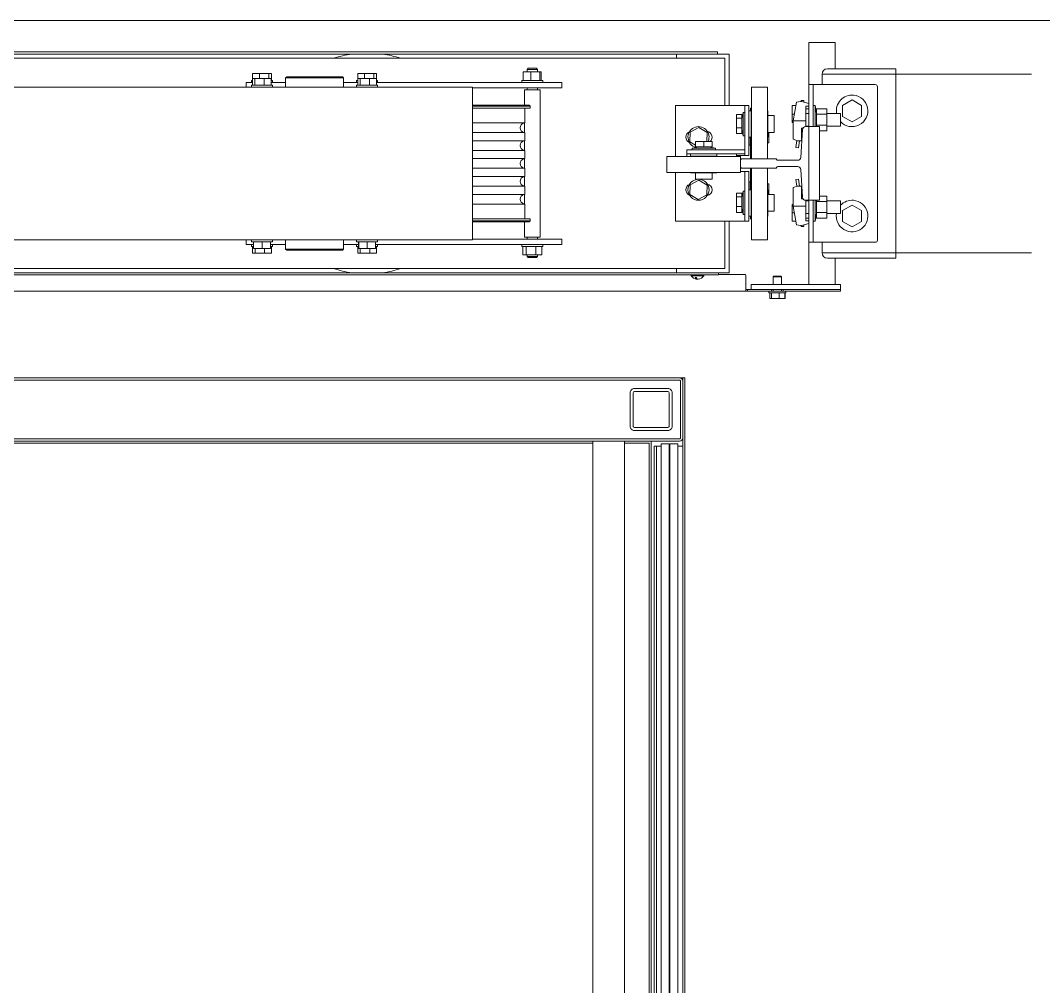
# Model space of a CAD drawing. Header units: millimetres. Extents: x -5 to 111, y -3 to 86.
# Drawn here: x 21.07 to 22.043, y 48.581 to 49.5 of the extents above; entities that cross this region are included whole.
import ezdxf

# ---------------------------------------------------------------- set-up
doc = ezdxf.new("R2010")
doc.units = ezdxf.units.MM
doc.layers.add('A1I6----E-', color=3, linetype='Continuous', lineweight=25)
doc.layers.add('A1Z21---E-', color=210, linetype='Continuous', lineweight=18)
doc.styles.add('ARIAL', font='ARIAL.TTF')

# ---------------------------------------------------------------- blocks, each defined once
blk = doc.blocks.new('Gruppe-435')
at = {"layer": 'A1I6----E-', "lineweight": 9}
for p, q in [((-28.98045, 6.9354), (-28.98045, 6.8954)), ((-28.98045, 6.9354), (-28.97671, 6.9354)), ((-28.97671, 6.9354), (-28.95918, 6.9354)), ((-28.95918, 6.9354), (-28.95545, 6.9354)), ((-28.95545, 6.9354), (-28.95545, 6.9104)), ((-29.06745, 6.9264), (-30.73345, 6.9264)), ((-29.06745, 6.9244), (-29.06745, 6.9264)), ((-30.74045, 6.9204), (-29.06045, 6.9204)), ((-30.73345, 6.9244), (-29.06745, 6.9244)), ((-29.05645, 6.9244), (-29.10645, 6.9244)), ((-29.10645, 6.9244), (-29.10645, 6.9204)), ((-29.06045, 6.8754), (-29.06045, 6.9204)), ((-29.05645, 6.8754), (-29.05645, 6.9244)), ((-29.50938, 6.8994), (-29.50938, 6.9058)), ((-29.50287, 6.9058), (-29.50938, 6.9058)), ((-29.50287, 6.9013), (-29.50287, 6.9058)), ((-29.49394, 6.9058), (-29.50287, 6.9058)), ((-29.49394, 6.9013), (-29.49394, 6.9058)), ((-29.49151, 6.9058), (-29.49394, 6.9058)), ((-29.49151, 6.8994), (-29.49151, 6.9058)), ((-29.40938, 6.8994), (-29.40938, 6.9058)), ((-29.40287, 6.9058), (-29.40938, 6.9058)), ((-29.40287, 6.9013), (-29.40287, 6.9058)), ((-29.39394, 6.9058), (-29.40287, 6.9058)), ((-29.39394, 6.9013), (-29.39394, 6.9058)), ((-29.39151, 6.9058), (-29.39394, 6.9058)), ((-29.39151, 6.8994), (-29.39151, 6.9058)), ((-29.25203, 6.8994), (-29.25203, 6.9074)), ((-29.24477, 6.9074), (-29.25203, 6.9074)), ((-29.24745, 6.9109), (-29.24845, 6.9099)), ((-29.24845, 6.9099), (-29.24845, 6.9074)), ((-29.23845, 6.9099), (-29.24845, 6.9099)), ((-29.24745, 6.9109), (-29.23945, 6.9109)), ((-29.24477, 6.8994), (-29.24477, 6.9074)), ((-29.24477, 6.9074), (-29.23619, 6.9074)), ((-29.23845, 6.9099), (-29.23945, 6.9109)), ((-29.23845, 6.9074), (-29.23845, 6.9099)), ((-29.23619, 6.8994), (-29.23619, 6.9074)), ((-29.23619, 6.9074), (-29.23487, 6.9074)), ((-29.23487, 6.8994), (-29.23487, 6.9074)), ((-28.96795, 6.9054), (-28.96795, 6.8954)), ((-28.89795, 6.9104), (-28.96295, 6.9104)), ((-28.89795, 6.7304), (-28.89795, 6.9104)), ((-29.51545, 6.8974), (-29.51545, 6.8929)), ((-29.51545, 6.8974), (-29.50931, 6.8974)), ((-29.51045, 6.8994), (-29.51045, 6.8974)), ((-29.51045, 6.8994), (-29.50938, 6.8994)), ((-29.50931, 6.8949), (-29.50931, 6.9013)), ((-29.50713, 6.9013), (-29.50931, 6.9013)), ((-29.50713, 6.8949), (-29.50713, 6.9013)), ((-29.49826, 6.9013), (-29.50713, 6.9013)), ((-29.49826, 6.8949), (-29.49826, 6.9013)), ((-29.49158, 6.9013), (-29.49826, 6.9013)), ((-29.49158, 6.8949), (-29.49158, 6.9013)), ((-29.49158, 6.8974), (-29.47795, 6.8974)), ((-29.49151, 6.8994), (-29.49047, 6.8994)), ((-29.49047, 6.8994), (-29.49045, 6.8994)), ((-29.49045, 6.8974), (-29.49045, 6.8994)), ((-29.47695, 6.9029), (-29.47795, 6.9019)), ((-29.47795, 6.9019), (-29.47795, 6.8929)), ((-29.42295, 6.9019), (-29.47795, 6.9019)), ((-29.47695, 6.9029), (-29.42395, 6.9029)), ((-29.42295, 6.9019), (-29.42395, 6.9029)), ((-29.42295, 6.8929), (-29.42295, 6.9019)), ((-29.42295, 6.8974), (-29.40931, 6.8974)), ((-29.41045, 6.8994), (-29.41045, 6.8974)), ((-29.41045, 6.8994), (-29.40938, 6.8994)), ((-29.40931, 6.8949), (-29.40931, 6.9013)), ((-29.40713, 6.9013), (-29.40931, 6.9013)), ((-29.40713, 6.8949), (-29.40713, 6.9013)), ((-29.39826, 6.9013), (-29.40713, 6.9013)), ((-29.39826, 6.8949), (-29.39826, 6.9013)), ((-29.39158, 6.9013), (-29.39826, 6.9013)), ((-29.39158, 6.8949), (-29.39158, 6.9013)), ((-29.39158, 6.8974), (-29.21545, 6.8974)), ((-29.39151, 6.8994), (-29.39047, 6.8994)), ((-29.39047, 6.8994), (-29.39045, 6.8994)), ((-29.39045, 6.8974), (-29.39045, 6.8994)), ((-29.25345, 6.8994), (-29.25345, 6.8974)), ((-29.25345, 6.8994), (-29.23345, 6.8994)), ((-29.23345, 6.8974), (-29.23345, 6.8994)), ((-29.21545, 6.8924), (-29.21545, 6.8974)), ((-30.50045, 6.8929), (-29.30045, 6.8929)), ((-29.51045, 6.8949), (-29.51045, 6.8929)), ((-29.51045, 6.8949), (-29.49053, 6.8949)), ((-29.49053, 6.8949), (-29.49045, 6.8949)), ((-29.49045, 6.8929), (-29.49045, 6.8949)), ((-29.41045, 6.8949), (-29.41045, 6.8929)), ((-29.41045, 6.8949), (-29.39053, 6.8949)), ((-29.39053, 6.8949), (-29.39045, 6.8949)), ((-29.39045, 6.8929), (-29.39045, 6.8949)), ((-29.30045, 6.88835), (-29.30045, 6.8929)), ((-29.30045, 6.8924), (-29.21545, 6.8924)), ((-29.30045, 6.75245), (-29.30045, 6.88835)), ((-29.25095, 6.8904), (-29.25095, 6.8759)), ((-29.25095, 6.8904), (-29.23639, 6.8904)), ((-29.24845, 6.8924), (-29.24845, 6.8904)), ((-29.23845, 6.8904), (-29.23845, 6.8924)), ((-29.23639, 6.8904), (-29.23595, 6.8904)), ((-29.23595, 6.7504), (-29.23595, 6.8904)), ((-29.01995, 6.8929), (-29.03495, 6.8929)), ((-29.03495, 6.8929), (-29.03495, 6.8249)), ((-29.01995, 6.8929), (-29.01995, 6.8249)), ((-28.98045, 6.8954), (-28.97645, 6.8954)), ((-28.98045, 6.8934), (-28.98045, 6.8954)), ((-28.98045, 6.8554), (-28.98045, 6.8934)), ((-28.97645, 6.8954), (-28.97645, 6.8934)), ((-28.97645, 6.8954), (-28.97261, 6.8954)), ((-28.97645, 6.8554), (-28.97645, 6.8934)), ((-28.97261, 6.8954), (-28.91744, 6.8954)), ((-28.91544, 6.8934), (-28.91544, 6.7474)), ((-28.99545, 6.8609), (-28.9923, 6.87872)), ((-28.9923, 6.87872), (-28.98845, 6.8794)), ((-28.98745, 6.8794), (-28.98845, 6.8794)), ((-28.98795, 6.8804), (-28.98545, 6.8804)), ((-28.98795, 6.8794), (-28.98795, 6.8804)), ((-28.98745, 6.8794), (-28.98045, 6.8774)), ((-28.98545, 6.8804), (-28.98545, 6.87883)), ((-28.94844, 6.87559), (-28.93944, 6.88079)), ((-28.93944, 6.88079), (-28.93044, 6.87559)), ((-29.24645, 6.8759), (-29.30045, 6.8759)), ((-29.24545, 6.8749), (-29.30045, 6.8749)), ((-29.24545, 6.8729), (-29.30045, 6.8729)), ((-29.25045, 6.85897), (-29.25045, 6.8729)), ((-29.24545, 6.8749), (-29.24645, 6.8759)), ((-29.24545, 6.8729), (-29.24545, 6.8749)), ((-29.10745, 6.8269), (-29.10745, 6.8754)), ((-29.10745, 6.8754), (-29.04505, 6.8754)), ((-29.0442, 6.86706), (-29.0492, 6.86706)), ((-29.0492, 6.86706), (-29.0492, 6.86352)), ((-29.04145, 6.8754), (-29.04505, 6.8754)), ((-29.04307, 6.86902), (-29.0442, 6.863)), ((-29.0442, 6.86706), (-29.0442, 6.86352)), ((-29.04145, 6.86902), (-29.04307, 6.86902)), ((-29.04307, 6.8579), (-29.04307, 6.86902)), ((-29.04145, 6.8754), (-29.04145, 6.8334)), ((-29.03745, 6.8754), (-29.04145, 6.8754)), ((-29.03745, 6.8754), (-29.03745, 6.8279)), ((-29.03545, 6.8704), (-29.03745, 6.8704)), ((-29.03495, 6.8729), (-29.03595, 6.8729)), ((-29.03595, 6.8729), (-29.03595, 6.8704)), ((-29.03495, 6.8704), (-29.03545, 6.8704)), ((-29.03545, 6.8454), (-29.03545, 6.8704)), ((-29.03545, 6.8704), (-29.03545, 6.8454)), ((-29.01945, 6.8704), (-29.01995, 6.8704)), ((-29.01945, 6.8704), (-29.01945, 6.8454)), ((-28.99289, 6.8754), (-28.99635, 6.8754)), ((-28.99635, 6.8754), (-28.99635, 6.8674)), ((-28.9943, 6.8674), (-28.99635, 6.8674)), ((-28.99635, 6.8674), (-28.99635, 6.8594)), ((-28.98045, 6.8749), (-28.98345, 6.8749)), ((-28.98345, 6.8749), (-28.98345, 6.8609)), ((-28.98045, 6.8724), (-28.98345, 6.8724)), ((-28.98045, 6.8679), (-28.98345, 6.8679)), ((-28.97462, 6.8754), (-28.97645, 6.8754)), ((-28.97335, 6.8681), (-28.97462, 6.8754)), ((-28.97462, 6.8754), (-28.97462, 6.8554)), ((-28.97335, 6.87229), (-28.96335, 6.87229)), ((-28.97335, 6.87229), (-28.97335, 6.86718)), ((-28.97335, 6.86718), (-28.96335, 6.86718)), ((-28.97335, 6.86718), (-28.97335, 6.85679)), ((-28.96335, 6.87229), (-28.96335, 6.86718)), ((-28.95045, 6.8679), (-28.96335, 6.8679)), ((-28.96335, 6.86718), (-28.96335, 6.85679)), ((-28.95045, 6.8619), (-28.95045, 6.8679)), ((-28.94844, 6.8652), (-28.94844, 6.87559)), ((-28.93044, 6.87559), (-28.93044, 6.8652)), ((-29.25045, 6.85897), (-29.30045, 6.85897)), ((-29.25123, 6.85883), (-29.25045, 6.85897)), ((-29.25095, 6.85888), (-29.25095, 6.84992)), ((-29.0492, 6.86232), (-29.04945, 6.86207)), ((-29.04945, 6.86207), (-29.04945, 6.85373)), ((-29.0442, 6.86352), (-29.0492, 6.86352)), ((-29.0492, 6.85436), (-29.0492, 6.86352)), ((-29.0442, 6.85436), (-29.0442, 6.86352)), ((-29.04307, 6.84677), (-29.04307, 6.8579)), ((-29.01345, 6.8659), (-29.01945, 6.8659)), ((-29.01345, 6.8659), (-29.01345, 6.8499)), ((-28.99545, 6.8594), (-28.99635, 6.8594)), ((-28.99545, 6.8609), (-28.99545, 6.84335)), ((-28.99545, 6.8609), (-28.98345, 6.8609)), ((-28.98345, 6.8554), (-28.98345, 6.8609)), ((-28.97335, 6.85679), (-28.96335, 6.85679)), ((-28.97335, 6.85679), (-28.97335, 6.8554)), ((-28.96335, 6.85679), (-28.96335, 6.85151)), ((-28.95045, 6.8559), (-28.95045, 6.8619)), ((-28.93944, 6.86), (-28.94844, 6.8652)), ((-28.93044, 6.8652), (-28.93944, 6.86)), ((-29.25045, 6.84983), (-29.30045, 6.84983)), ((-29.25045, 6.84983), (-29.25123, 6.84997)), ((-29.25045, 6.84197), (-29.25045, 6.84983)), ((-29.09356, 6.84098), (-29.09333, 6.85021)), ((-29.09333, 6.85021), (-29.08522, 6.85463)), ((-29.08522, 6.85463), (-29.07733, 6.84982)), ((-29.07733, 6.84982), (-29.07754, 6.8414)), ((-29.04945, 6.85373), (-29.0492, 6.85348)), ((-29.0442, 6.85436), (-29.0492, 6.85436)), ((-29.0492, 6.84874), (-29.0492, 6.85436)), ((-29.0442, 6.84874), (-29.0492, 6.84874)), ((-29.0442, 6.84874), (-29.0442, 6.85436)), ((-29.0442, 6.8528), (-29.04307, 6.84677)), ((-29.01945, 6.8499), (-29.01345, 6.8499)), ((-29.01845, 6.8499), (-29.01845, 6.8399)), ((-28.98745, 6.8539), (-28.9862, 6.85394)), ((-28.98745, 6.8419), (-28.98745, 6.8539)), ((-28.98345, 6.8559), (-28.98045, 6.8559)), ((-28.98045, 6.8554), (-28.97045, 6.8554)), ((-28.9734, 6.8554), (-28.97335, 6.8557)), ((-28.97045, 6.7854), (-28.97045, 6.8554)), ((-28.97045, 6.85151), (-28.96335, 6.85151)), ((-28.96335, 6.8559), (-28.95045, 6.8559)), ((-29.25045, 6.84197), (-29.30045, 6.84197)), ((-29.25123, 6.84183), (-29.25045, 6.84197)), ((-29.25095, 6.84188), (-29.25095, 6.83292)), ((-29.08845, 6.83786), (-29.09356, 6.84098)), ((-29.08845, 6.83615), (-29.08845, 6.84115)), ((-29.08845, 6.84115), (-29.08045, 6.84115)), ((-29.08462, 6.8414), (-29.08487, 6.84115)), ((-29.07627, 6.8414), (-29.08462, 6.8414)), ((-29.08045, 6.83615), (-29.08045, 6.84115)), ((-29.08045, 6.84115), (-29.07245, 6.84115)), ((-29.07602, 6.84115), (-29.07627, 6.8414)), ((-29.07245, 6.83615), (-29.07245, 6.84115)), ((-29.04307, 6.84677), (-29.04145, 6.84677)), ((-29.03745, 6.8454), (-29.03545, 6.8454)), ((-29.03745, 6.8379), (-29.03645, 6.8379)), ((-29.03645, 6.8379), (-29.03645, 6.8454)), ((-29.03645, 6.8379), (-29.03645, 6.8454)), ((-29.03645, 6.8379), (-29.03595, 6.8379)), ((-29.03595, 6.8454), (-29.03595, 6.8249)), ((-29.03545, 6.8454), (-29.03495, 6.8454)), ((-29.01995, 6.8454), (-29.01945, 6.8454)), ((-29.01995, 6.8399), (-29.01845, 6.8399)), ((-28.99545, 6.84335), (-28.99145, 6.8419)), ((-28.99292, 6.83573), (-28.99207, 6.84212)), ((-28.99145, 6.8419), (-28.98745, 6.8419)), ((-28.98958, 6.8419), (-28.99045, 6.8354)), ((-29.25045, 6.83283), (-29.30045, 6.83283)), ((-29.25045, 6.83283), (-29.25123, 6.83297)), ((-29.25045, 6.82497), (-29.25045, 6.83283)), ((-29.09645, 6.8294), (-29.09645, 6.8334)), ((-29.09645, 6.8334), (-29.04145, 6.8334)), ((-29.09645, 6.8294), (-29.08395, 6.8294)), ((-29.09645, 6.8294), (-29.09645, 6.8269)), ((-29.09295, 6.8294), (-29.09295, 6.8274)), ((-29.08555, 6.83615), (-29.09157, 6.83502)), ((-29.09157, 6.83502), (-29.09157, 6.8334)), ((-29.09157, 6.83502), (-29.06932, 6.83502)), ((-29.08845, 6.83615), (-29.08045, 6.83615)), ((-29.08395, 6.8294), (-29.07567, 6.8294)), ((-29.08045, 6.83615), (-29.07245, 6.83615)), ((-29.07695, 6.8294), (-29.04145, 6.8294)), ((-29.06932, 6.83502), (-29.07535, 6.83615)), ((-29.06932, 6.8334), (-29.06932, 6.83502)), ((-29.06795, 6.8269), (-29.06795, 6.8294)), ((-29.04945, 6.8269), (-29.04945, 6.8294)), ((-29.04505, 6.8279), (-29.04945, 6.8279)), ((-29.04545, 6.8269), (-29.04545, 6.8279)), ((-29.04505, 6.8279), (-29.04145, 6.8279)), ((-29.04145, 6.8334), (-29.04145, 6.8294)), ((-29.04145, 6.8294), (-29.04145, 6.8279)), ((-29.03745, 6.8279), (-29.04145, 6.8279)), ((-28.99045, 6.8354), (-28.99292, 6.83573)), ((-29.25045, 6.82497), (-29.30045, 6.82497)), ((-29.25123, 6.82483), (-29.25045, 6.82497)), ((-29.25095, 6.82488), (-29.25095, 6.81592)), ((-29.11545, 6.8269), (-29.11545, 6.8119)), ((-29.11545, 6.8269), (-29.04545, 6.8269)), ((-29.09295, 6.8274), (-29.09295, 6.8269)), ((-29.09295, 6.8274), (-29.07567, 6.8274)), ((-29.06795, 6.8274), (-29.09295, 6.8274)), ((-29.07567, 6.8274), (-29.06795, 6.8274)), ((-29.04545, 6.8239), (-29.04545, 6.8269)), ((-29.25045, 6.81583), (-29.30045, 6.81583)), ((-29.25045, 6.81583), (-29.25123, 6.81597)), ((-29.25045, 6.80797), (-29.25045, 6.81583)), ((-29.11545, 6.8119), (-29.04545, 6.8119)), ((-29.10745, 6.7654), (-29.10745, 6.8119)), ((-29.09295, 6.8119), (-29.09295, 6.8114)), ((-29.06795, 6.8114), (-29.09295, 6.8114)), ((-29.08845, 6.8114), (-29.08845, 6.8054)), ((-29.07245, 6.8054), (-29.07245, 6.8114)), ((-29.06795, 6.8114), (-29.06795, 6.8119)), ((-29.04545, 6.8119), (-29.04545, 6.8169)), ((-29.04545, 6.8129), (-29.04505, 6.8129)), ((-29.04145, 6.8129), (-29.04505, 6.8129)), ((-29.03745, 6.8129), (-29.04145, 6.8129)), ((-29.04145, 6.8129), (-29.04145, 6.7654)), ((-29.03745, 6.8129), (-29.03745, 6.7654)), ((-29.03595, 6.8159), (-29.03595, 6.7954)), ((-29.03495, 6.8159), (-29.03495, 6.7479)), ((-29.01995, 6.8159), (-29.01995, 6.7479)), ((-29.25045, 6.80797), (-29.30045, 6.80797)), ((-29.25045, 6.79883), (-29.30045, 6.79883)), ((-29.25123, 6.80783), (-29.25045, 6.80797)), ((-29.25045, 6.79883), (-29.25123, 6.79897)), ((-29.25095, 6.80788), (-29.25095, 6.79892)), ((-29.25045, 6.79097), (-29.25045, 6.79883)), ((-29.09356, 6.79098), (-29.09333, 6.80021)), ((-29.09333, 6.80021), (-29.08522, 6.80463)), ((-29.07245, 6.8054), (-29.08845, 6.8054)), ((-29.08522, 6.80463), (-29.07733, 6.79982)), ((-29.07733, 6.79982), (-29.07756, 6.79058)), ((-29.03645, 6.8029), (-29.03745, 6.8029)), ((-29.03595, 6.8029), (-29.03645, 6.8029)), ((-29.03645, 6.7954), (-29.03645, 6.8029)), ((-29.03645, 6.7954), (-29.03645, 6.8029)), ((-29.01845, 6.8009), (-29.01995, 6.8009)), ((-29.01845, 6.8009), (-29.01845, 6.7909)), ((-28.99545, 6.79744), (-28.99145, 6.7989)), ((-28.99292, 6.80507), (-28.99045, 6.8054)), ((-28.99207, 6.79867), (-28.99292, 6.80507)), ((-28.99145, 6.7989), (-28.98745, 6.7989)), ((-28.99045, 6.8054), (-28.98958, 6.7989)), ((-28.98745, 6.7989), (-28.98745, 6.7869)), ((-29.25045, 6.79097), (-29.30045, 6.79097)), ((-29.25123, 6.79083), (-29.25045, 6.79097)), ((-29.25095, 6.79088), (-29.25095, 6.78192)), ((-29.08567, 6.78616), (-29.09356, 6.79098)), ((-29.07756, 6.79058), (-29.08567, 6.78616)), ((-29.0442, 6.79206), (-29.0492, 6.79206)), ((-29.0492, 6.79206), (-29.0492, 6.78852)), ((-29.04307, 6.79402), (-29.0442, 6.788)), ((-29.0442, 6.79206), (-29.0442, 6.78852)), ((-29.04145, 6.79402), (-29.04307, 6.79402)), ((-29.04307, 6.7829), (-29.04307, 6.79402)), ((-29.03545, 6.7954), (-29.03745, 6.7954)), ((-29.03495, 6.7954), (-29.03545, 6.7954)), ((-29.03545, 6.7704), (-29.03545, 6.7954)), ((-29.03545, 6.7954), (-29.03545, 6.7704)), ((-29.01945, 6.7954), (-29.01995, 6.7954)), ((-29.01945, 6.7954), (-29.01945, 6.77663)), ((-29.01345, 6.7909), (-29.01945, 6.7909)), ((-29.01345, 6.7909), (-29.01345, 6.7906)), ((-29.01345, 6.7906), (-29.01345, 6.7749)), ((-28.99545, 6.7799), (-28.99545, 6.79744)), ((-28.97045, 6.78929), (-28.96335, 6.78929)), ((-28.96335, 6.78929), (-28.96335, 6.78418)), ((-29.25045, 6.78183), (-29.30045, 6.78183)), ((-29.25045, 6.78183), (-29.25123, 6.78197)), ((-29.25045, 6.7679), (-29.25045, 6.78183)), ((-29.0492, 6.78732), (-29.04945, 6.78707)), ((-29.04945, 6.78707), (-29.04945, 6.77873)), ((-29.0442, 6.78852), (-29.0492, 6.78852)), ((-29.0492, 6.77936), (-29.0492, 6.78852)), ((-29.0442, 6.77936), (-29.0492, 6.77936)), ((-29.0492, 6.77374), (-29.0492, 6.77936)), ((-29.0442, 6.77936), (-29.0442, 6.78852)), ((-29.0442, 6.77374), (-29.0442, 6.77936)), ((-29.04307, 6.77177), (-29.04307, 6.7829)), ((-28.99545, 6.7814), (-28.99635, 6.7814)), ((-28.99635, 6.7814), (-28.99635, 6.7734)), ((-28.99545, 6.7799), (-28.98345, 6.7799)), ((-28.9923, 6.76208), (-28.99545, 6.7799)), ((-28.98745, 6.7869), (-28.9862, 6.78685)), ((-28.98345, 6.7854), (-28.98345, 6.7799)), ((-28.98045, 6.7849), (-28.98345, 6.7849)), ((-28.98345, 6.7799), (-28.98345, 6.7659)), ((-28.98045, 6.7474), (-28.98045, 6.7854)), ((-28.98045, 6.7854), (-28.97045, 6.7854)), ((-28.97645, 6.7474), (-28.97645, 6.7854)), ((-28.97462, 6.7854), (-28.97462, 6.7654)), ((-28.97335, 6.7851), (-28.9734, 6.7854)), ((-28.97335, 6.7854), (-28.97335, 6.78418)), ((-28.97335, 6.78418), (-28.96335, 6.78418)), ((-28.97335, 6.78418), (-28.97335, 6.77379)), ((-28.95045, 6.7849), (-28.96335, 6.7849)), ((-28.96335, 6.78418), (-28.96335, 6.77379)), ((-28.95045, 6.7729), (-28.95045, 6.7849)), ((-28.94844, 6.77559), (-28.93944, 6.78079)), ((-28.93944, 6.78079), (-28.93044, 6.77559)), ((-29.04945, 6.77873), (-29.0492, 6.77848)), ((-29.0442, 6.77374), (-29.0492, 6.77374)), ((-29.0442, 6.7778), (-29.04307, 6.77177)), ((-29.04307, 6.77177), (-29.04145, 6.77177)), ((-29.03745, 6.7704), (-29.03545, 6.7704)), ((-29.03595, 6.7704), (-29.03595, 6.7679)), ((-29.03545, 6.7704), (-29.03495, 6.7704)), ((-29.01995, 6.7704), (-29.01945, 6.7704)), ((-29.01945, 6.77663), (-29.01945, 6.7704)), ((-29.01945, 6.7749), (-29.01345, 6.7749)), ((-28.9943, 6.7734), (-28.99635, 6.7734)), ((-28.99635, 6.7734), (-28.99635, 6.7654)), ((-28.98345, 6.7729), (-28.98045, 6.7729)), ((-28.97462, 6.7654), (-28.97335, 6.7727)), ((-28.97335, 6.77379), (-28.96335, 6.77379)), ((-28.97335, 6.77379), (-28.97335, 6.76851)), ((-28.96335, 6.77379), (-28.96335, 6.76851)), ((-28.96335, 6.7729), (-28.95045, 6.7729)), ((-28.94844, 6.7652), (-28.94844, 6.77559)), ((-28.93044, 6.77559), (-28.93044, 6.7652)), ((-29.24545, 6.7679), (-29.30045, 6.7679)), ((-29.24545, 6.7659), (-29.30045, 6.7659)), ((-29.24645, 6.7649), (-29.30045, 6.7649)), ((-29.25095, 6.7649), (-29.25095, 6.7504)), ((-29.24645, 6.7649), (-29.24545, 6.7659)), ((-29.24545, 6.7659), (-29.24545, 6.7679)), ((-29.10745, 6.7654), (-29.04505, 6.7654)), ((-29.06045, 6.7204), (-29.06045, 6.7654)), ((-29.05645, 6.7164), (-29.05645, 6.7654)), ((-29.04505, 6.7654), (-29.04145, 6.7654)), ((-29.03745, 6.7654), (-29.04145, 6.7654)), ((-29.03595, 6.7679), (-29.03495, 6.7679)), ((-28.99289, 6.7654), (-28.99635, 6.7654)), ((-28.98845, 6.7614), (-28.9923, 6.76208)), ((-28.98745, 6.7614), (-28.98845, 6.7614)), ((-28.98795, 6.7614), (-28.98795, 6.7604)), ((-28.98795, 6.7604), (-28.98545, 6.7604)), ((-28.98045, 6.7634), (-28.98745, 6.7614)), ((-28.98545, 6.7604), (-28.98545, 6.76197)), ((-28.98345, 6.7684), (-28.98045, 6.7684)), ((-28.98345, 6.7659), (-28.98045, 6.7659)), ((-28.97645, 6.7654), (-28.97462, 6.7654)), ((-28.97335, 6.76851), (-28.96335, 6.76851)), ((-28.93944, 6.76), (-28.94844, 6.7652)), ((-28.93044, 6.7652), (-28.93944, 6.76)), ((-29.30045, 6.7479), (-29.30045, 6.75245)), ((-29.25095, 6.7504), (-29.23639, 6.7504)), ((-29.24845, 6.7504), (-29.24845, 6.7484)), ((-29.23845, 6.7484), (-29.23845, 6.7504)), ((-29.23639, 6.7504), (-29.23595, 6.7504)), ((-30.50045, 6.7479), (-29.30045, 6.7479)), ((-29.51545, 6.7479), (-29.51545, 6.7434)), ((-29.51545, 6.7434), (-29.50853, 6.7434)), ((-29.51045, 6.7479), (-29.51045, 6.7459)), ((-29.51045, 6.7459), (-29.49567, 6.7459)), ((-29.51045, 6.7434), (-29.51045, 6.7414)), ((-29.51042, 6.7414), (-29.51045, 6.7414)), ((-29.50853, 6.7414), (-29.51042, 6.7414)), ((-29.50938, 6.7414), (-29.50938, 6.735)), ((-29.50853, 6.7459), (-29.50853, 6.7395)), ((-29.50836, 6.7459), (-29.50836, 6.7395)), ((-29.50028, 6.7459), (-29.50028, 6.7395)), ((-29.49567, 6.7459), (-29.49045, 6.7459)), ((-29.49237, 6.7459), (-29.49237, 6.7395)), ((-29.49237, 6.7434), (-29.47795, 6.7434)), ((-29.49045, 6.7414), (-29.49237, 6.7414)), ((-29.49151, 6.7414), (-29.49151, 6.735)), ((-29.49045, 6.7459), (-29.49045, 6.7479)), ((-29.49045, 6.7414), (-29.49045, 6.7434)), ((-29.47795, 6.7479), (-29.47795, 6.7389)), ((-29.42295, 6.7389), (-29.42295, 6.7479)), ((-29.42295, 6.7434), (-29.40853, 6.7434)), ((-29.41045, 6.7479), (-29.41045, 6.7459)), ((-29.41045, 6.7459), (-29.39567, 6.7459)), ((-29.41045, 6.7434), (-29.41045, 6.7414)), ((-29.41042, 6.7414), (-29.41045, 6.7414)), ((-29.40853, 6.7414), (-29.41042, 6.7414)), ((-29.40938, 6.7414), (-29.40938, 6.735)), ((-29.40853, 6.7459), (-29.40853, 6.7395)), ((-29.40836, 6.7459), (-29.40836, 6.7395)), ((-29.40028, 6.7459), (-29.40028, 6.7395)), ((-29.39567, 6.7459), (-29.39045, 6.7459)), ((-29.39237, 6.7459), (-29.39237, 6.7395)), ((-29.39237, 6.7434), (-29.21545, 6.7434)), ((-29.39045, 6.7414), (-29.39237, 6.7414)), ((-29.39151, 6.7414), (-29.39151, 6.735)), ((-29.39045, 6.7459), (-29.39045, 6.7479)), ((-29.39045, 6.7414), (-29.39045, 6.7434)), ((-29.30045, 6.7484), (-29.21545, 6.7484)), ((-29.25345, 6.7434), (-29.25345, 6.7414)), ((-29.25274, 6.7414), (-29.25345, 6.7414)), ((-29.23345, 6.7414), (-29.25274, 6.7414)), ((-29.25258, 6.7414), (-29.25258, 6.7334)), ((-29.24918, 6.7414), (-29.24918, 6.7334)), ((-29.24004, 6.7414), (-29.24004, 6.7334)), ((-29.23431, 6.7414), (-29.23431, 6.7334)), ((-29.23345, 6.7414), (-29.23345, 6.7434)), ((-29.21545, 6.7434), (-29.21545, 6.7484)), ((-29.03495, 6.7479), (-29.01995, 6.7479)), ((-28.98045, 6.7454), (-28.98045, 6.7474)), ((-28.98045, 6.7454), (-28.98045, 6.7054)), ((-28.97645, 6.7454), (-28.98045, 6.7454)), ((-28.97645, 6.7474), (-28.97645, 6.7454)), ((-28.97261, 6.7454), (-28.97645, 6.7454)), ((-28.91744, 6.7454), (-28.97261, 6.7454)), ((-28.96795, 6.7454), (-28.96795, 6.7354)), ((-29.50938, 6.735), (-29.50695, 6.735)), ((-29.50853, 6.7395), (-29.50836, 6.7395)), ((-29.50836, 6.7395), (-29.50028, 6.7395)), ((-29.50695, 6.7395), (-29.50695, 6.735)), ((-29.50695, 6.735), (-29.49802, 6.735)), ((-29.50028, 6.7395), (-29.49237, 6.7395)), ((-29.49802, 6.7395), (-29.49802, 6.735)), ((-29.49802, 6.735), (-29.49151, 6.735)), ((-29.47795, 6.7389), (-29.47695, 6.7379)), ((-29.47795, 6.7389), (-29.42295, 6.7389)), ((-29.42395, 6.7379), (-29.47695, 6.7379)), ((-29.42395, 6.7379), (-29.42295, 6.7389)), ((-29.40938, 6.735), (-29.40695, 6.735)), ((-29.40853, 6.7395), (-29.40836, 6.7395)), ((-29.40836, 6.7395), (-29.40028, 6.7395)), ((-29.40695, 6.7395), (-29.40695, 6.735)), ((-29.40695, 6.735), (-29.39802, 6.735)), ((-29.40028, 6.7395), (-29.39237, 6.7395)), ((-29.39802, 6.7395), (-29.39802, 6.735)), ((-29.39802, 6.735), (-29.39151, 6.735)), ((-29.25258, 6.7334), (-29.24918, 6.7334)), ((-29.24004, 6.7334), (-29.24918, 6.7334)), ((-29.24845, 6.7334), (-29.24845, 6.7319)), ((-29.24845, 6.7319), (-29.24745, 6.7309)), ((-29.24845, 6.7319), (-29.23845, 6.7319)), ((-29.23945, 6.7309), (-29.24745, 6.7309)), ((-29.23431, 6.7334), (-29.24004, 6.7334)), ((-29.23945, 6.7309), (-29.23845, 6.7319)), ((-29.23845, 6.7319), (-29.23845, 6.7334)), ((-28.96295, 6.7304), (-28.89795, 6.7304)), ((-28.95545, 6.7304), (-28.95545, 6.7054)), ((-30.74045, 6.7204), (-29.06045, 6.7204)), ((-30.73445, 6.7164), (-29.06645, 6.7164)), ((-30.73445, 6.7144), (-29.06645, 6.7144)), ((-29.10645, 6.7204), (-29.10645, 6.7164)), ((-29.10645, 6.7164), (-29.05645, 6.7164)), ((-29.09245, 6.7144), (-29.09245, 6.71368)), ((-29.08842, 6.71368), (-29.09245, 6.71368)), ((-29.08848, 6.7119), (-29.08726, 6.7119)), ((-29.08045, 6.71368), (-29.08842, 6.71368)), ((-29.08045, 6.71368), (-29.08045, 6.7144)), ((-29.06645, 6.7164), (-29.06645, 6.7144)), ((-29.06645, 6.7149), (-29.04115, 6.7149)), ((-29.04045, 6.7142), (-29.04045, 6.70216)), ((-29.01376, 6.7133), (-29.01445, 6.71261)), ((-29.01445, 6.71261), (-29.01445, 6.7054)), ((-29.01159, 6.71261), (-29.01445, 6.71261)), ((-29.0114, 6.7133), (-29.01376, 6.7133)), ((-29.00645, 6.71261), (-29.01159, 6.71261)), ((-29.00714, 6.7133), (-29.0114, 6.7133)), ((-29.00645, 6.71261), (-29.00714, 6.7133)), ((-29.00645, 6.7054), (-29.00645, 6.71261)), ((-29.04045, 6.70216), (-29.04045, 6.6989)), ((-29.03545, 6.7004), (-29.03545, 6.7054)), ((-29.03545, 6.7054), (-28.95045, 6.7054)), ((-28.95045, 6.7004), (-28.95045, 6.7054)), ((-29.04045, 6.6989), (-30.76045, 6.6989)), ((-29.04045, 6.7004), (-29.03975, 6.7004)), ((-29.03975, 6.6989), (-29.04045, 6.6989)), ((-29.03965, 6.7004), (-29.03975, 6.7004)), ((-29.03975, 6.6989), (-29.03965, 6.6989)), ((-29.03965, 6.7004), (-29.03895, 6.7004)), ((-29.03895, 6.6989), (-29.03965, 6.6989)), ((-29.03895, 6.7004), (-29.03895, 6.6989)), ((-29.01665, 6.7004), (-29.03895, 6.7004)), ((-29.01665, 6.6989), (-29.03895, 6.6989)), ((-29.03545, 6.7004), (-28.95045, 6.7004)), ((-29.01845, 6.6989), (-29.01845, 6.6973)), ((-29.01845, 6.6973), (-29.00245, 6.6973)), ((-29.01769, 6.6973), (-29.01769, 6.692)), ((-29.01769, 6.692), (-29.01764, 6.692)), ((-29.01764, 6.6973), (-29.01764, 6.692)), ((-29.01764, 6.692), (-29.01591, 6.692)), ((-29.01665, 6.7004), (-29.01595, 6.7004)), ((-29.01595, 6.6989), (-29.01665, 6.6989)), ((-29.01595, 6.7004), (-29.01595, 6.6989)), ((-29.01595, 6.6989), (-29.00495, 6.6989)), ((-29.01591, 6.6973), (-29.01591, 6.692)), ((-29.01591, 6.692), (-29.00872, 6.692)), ((-29.01445, 6.7004), (-29.01445, 6.6989)), ((-29.00872, 6.6973), (-29.00872, 6.692)), ((-29.00872, 6.692), (-29.00326, 6.692)), ((-29.00645, 6.6989), (-29.00645, 6.7004)), ((-29.00495, 6.6989), (-29.00495, 6.7004)), ((-29.00495, 6.7004), (-29.00425, 6.7004)), ((-29.00425, 6.6989), (-29.00495, 6.6989)), ((-28.95115, 6.7004), (-29.00425, 6.7004)), ((-28.95115, 6.6989), (-29.00425, 6.6989)), ((-29.00326, 6.6973), (-29.00326, 6.692)), ((-29.00326, 6.692), (-29.0032, 6.692)), ((-29.0032, 6.6973), (-29.0032, 6.692)), ((-29.00245, 6.6973), (-29.00245, 6.6989)), ((-28.95115, 6.7004), (-28.95045, 6.7004)), ((-28.95045, 6.6989), (-28.95115, 6.6989)), ((-28.95045, 6.7004), (-28.95045, 6.6989))]:
    blk.add_line(p, q, dxfattribs=at)
at = {"layer": 'A1I6----E-', "lineweight": 9, "flags": 128}
blk.add_lwpolyline([(-28.98827, 6.82621, -0.396047), (-28.99126, 6.8234), (-29.00995, 6.8234, -0.414214), (-29.01145, 6.8249), (-29.04445, 6.8249), (-29.04545, 6.8239), (-29.04545, 6.8169), (-29.04445, 6.8159), (-29.01145, 6.8159, -0.414214), (-29.00995, 6.8174), (-28.99126, 6.8174, -0.396047), (-28.98827, 6.81458), (-28.98662, 6.78821, 0.396047), (-28.98363, 6.7854), (-28.98045, 6.7854), (-28.98045, 6.8554), (-28.98363, 6.8554, 0.396047), (-28.98662, 6.85258)], format="xyb", close=True, dxfattribs=at)
at = {"layer": 'A1I6----E-', "lineweight": 9}
for points in [[(-29.08644, 6.71068), (-29.08668, 6.71052), (-29.08706, 6.71043), (-29.08744, 6.71052), (-29.08781, 6.7108), (-29.08816, 6.71127), (-29.08848, 6.7119)], [(-29.08726, 6.7119), (-29.08694, 6.71127), (-29.08658, 6.7108), (-29.08621, 6.71052), (-29.08583, 6.71043), (-29.08576, 6.71043)]]:
    blk.add_lwpolyline(points, dxfattribs=at)
blk.add_circle((-29.08545, 6.7954), 0.01, dxfattribs=at)
for centre, radius, start, end in [((-29.40045, 6.8204), 0.105, 97.91386, 107.75279), ((-29.40045, 6.8204), 0.105, 72.24721, 82.08614), ((-28.96295, 6.9054), 0.005, 90, 180), ((-28.91744, 6.8934), 0.002, 360, 90), ((-28.93944, 6.8704), 0.015, 84.80368, 189.59407), ((-28.93944, 6.8704), 0.015, 222.82288, 84.80368), ((-29.25045, 6.8544), 0.0045, 100, 260), ((-29.09195, 6.8454), 0.0055, 112.61998, 247.38002), ((-29.08545, 6.8454), 0.01, 336.42182, 255.71846), ((-29.07795, 6.8454), 0.0055, 309.40057, 80.58198), ((-29.25045, 6.8374), 0.0045, 100, 260), ((-29.25045, 6.8204), 0.0045, 100, 260), ((-29.25045, 6.8034), 0.0045, 100, 260), ((-29.09195, 6.7954), 0.0055, 112.61998, 247.38002), ((-29.07795, 6.7954), 0.0055, 279.41806, 80.58194), ((-29.25045, 6.7864), 0.0045, 100, 260), ((-28.93944, 6.7704), 0.015, 170.40593, 84.80368), ((-28.93944, 6.7704), 0.015, 84.80368, 137.17712), ((-28.91744, 6.7474), 0.002, 270, 360), ((-28.96295, 6.7354), 0.005, 180, 270), ((-29.40045, 6.8204), 0.105, 252.24721, 262.08614), ((-29.40045, 6.8204), 0.105, 277.91386, 287.75279), ((-29.08645, 6.71752), 0.00712, 212.58809, 264.45174), ((-29.08645, 6.71752), 0.00712, 275.54826, 327.41191), ((-29.04115, 6.7142), 0.0007, 0, 90)]:
    blk.add_arc(centre, radius, start, end, dxfattribs=at)
blk = doc.blocks.new('Gruppe-438')
at = {"layer": 'A1I6----E-', "lineweight": 9}
for p, q in [((-29.10045, 6.6164), (-29.10345, 6.6164)), ((-29.09845, 6.6164), (-29.10045, 6.6164)), ((-29.10045, 6.6134), (-29.10045, 6.6164)), ((-29.09845, 5.6114), (-29.09845, 6.6164)), ((-29.10045, 5.6114), (-29.10045, 6.5594)), ((-29.12745, 6.5514), (-29.12745, 5.6114)), ((-29.12745, 6.5514), (-29.12545, 6.5514)), ((-29.12545, 6.5514), (-29.12245, 6.5514)), ((-29.12545, 6.5514), (-29.12545, 5.6114)), ((-29.12245, 6.5514), (-29.12095, 6.5514)), ((-29.10495, 6.5514), (-29.10345, 6.5514)), ((-29.10345, 6.5514), (-29.10045, 6.5514))]:
    blk.add_line(p, q, dxfattribs=at)
for points in [[(-29.12095, 6.5539), (-29.1132, 6.5539), (-29.1132, 4.2689), (-29.12095, 4.2689)], [(-29.10495, 6.5539), (-29.10495, 4.2689), (-29.1127, 4.2689), (-29.1127, 6.5539)]]:
    blk.add_lwpolyline(points, close=True, dxfattribs=at)
blk = doc.blocks.new('Gruppe-439')
at = {"layer": 'A1I6----E-', "lineweight": 9}
for p, q in [((-29.13045, 6.5564), (-29.13045, 5.6114)), ((-30.61045, 6.5544), (-29.18595, 6.5544)), ((-29.15595, 6.5544), (-29.13245, 6.5544)), ((-29.13245, 6.5544), (-29.13245, 5.6114))]:
    blk.add_line(p, q, dxfattribs=at)
blk = doc.blocks.new('Gruppe-442')
at = {"layer": 'A1I6----E-', "lineweight": 9}
for p, q in [((-29.18595, 4.2764), (-29.18595, 6.5564)), ((-29.15595, 6.5564), (-29.15595, 5.61128))]:
    blk.add_line(p, q, dxfattribs=at)
blk = doc.blocks.new('Gruppe-443')
at = {"layer": 'A1I6----E-', "lineweight": 9, "flags": 128}
for points in [[(-29.10045, 6.5594, -0.414214), (-29.10345, 6.5564), (-30.69745, 6.5564, -0.414214), (-30.70045, 6.5594), (-30.70045, 6.6134, -0.414214), (-30.69745, 6.6164), (-29.10345, 6.6164, -0.414214), (-29.10045, 6.6134)], [(-30.69845, 6.5594, 0.414214), (-30.69745, 6.5584), (-29.10345, 6.5584, 0.414214), (-29.10245, 6.5594), (-29.10245, 6.6134, 0.414214), (-29.10345, 6.6144), (-30.69745, 6.6144, 0.414214), (-30.69845, 6.6134), (-30.69845, 6.5594)], [(-29.11045, 6.5704, -0.414214), (-29.11445, 6.5664), (-29.14645, 6.5664, -0.414214), (-29.15045, 6.5704), (-29.15045, 6.6024, -0.414214), (-29.14645, 6.6064), (-29.11445, 6.6064, -0.414214), (-29.11045, 6.6024)], [(-29.11345, 6.6024, 0.414214), (-29.11445, 6.6034), (-29.14645, 6.6034, 0.414214), (-29.14745, 6.6024), (-29.14745, 6.5704, 0.414214), (-29.14645, 6.5694), (-29.11445, 6.5694, 0.414214), (-29.11345, 6.5704), (-29.11345, 6.6024)]]:
    blk.add_lwpolyline(points, format="xyb", close=True, dxfattribs=at)
at = {"layer": 'A1I6----E-'}
for name in ['Gruppe-438', 'Gruppe-439', 'Gruppe-442']:
    blk.add_blockref(name, (0, 0), dxfattribs=at)
blk = doc.blocks.new('2011.DM.04.062V', base_point=(15.483, 49.5))
at = {"layer": 'A1Z21---E-'}
blk.add_lwpolyline([(15.483, 49.5), (22.05, 49.5), (22.05, 46.54), (15.483, 46.54)], close=True, dxfattribs=at)
at = {"layer": 'A1Z21---E-', "style": 'ARIAL', "flags": 1}
blk.add_attdef('C_NUMBER', (15.483, 49.5), '', height=10, dxfattribs=at)

msp = doc.modelspace()

# ---------------------------------------------------------------- linework, layer by layer
at = {"layer": 'A1I6----E-', "lineweight": 9}
for p, q in [((21.833, 49.449), (22.0315, 49.449)), ((21.833, 49.279), (22.0315, 49.279))]:
    msp.add_line(p, q, dxfattribs=at)

# ---------------------------------------------------------------- block references
at = {"layer": 'A1I6----E-'}
for name in ['Gruppe-435', 'Gruppe-443']:
    msp.add_blockref(name, (50.80045, 42.5436), dxfattribs=at)
at = {"layer": 'A1Z21---E-'}
msp.add_blockref('2011.DM.04.062V', (15.483, 49.5), dxfattribs=at)

doc.saveas('drawing.dxf')
